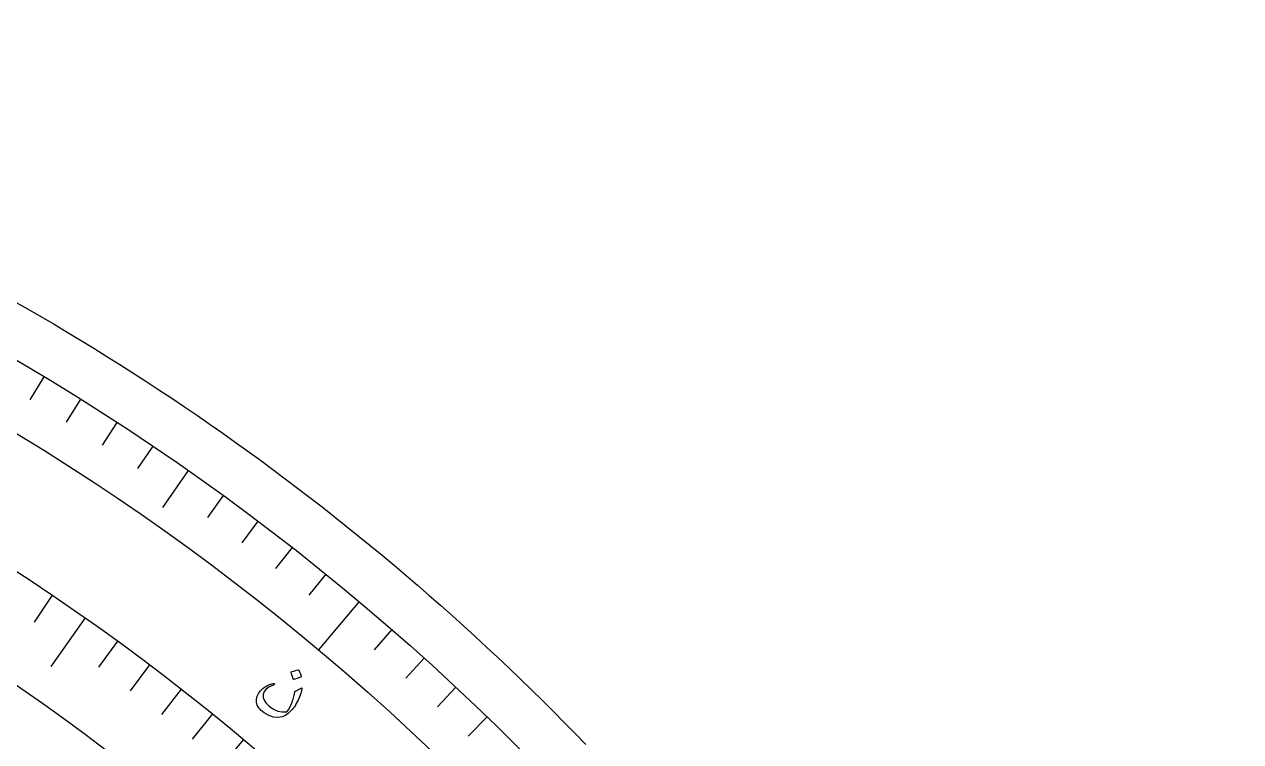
# Model space of a CAD drawing. Header units: millimetres. Extents: x -280 to 280, y -280 to 343.
# Drawn here: x 139.2 to 274.4, y 194.6 to 274.4 of the extents above; entities that cross this region are included whole.
import ezdxf

# ---------------------------------------------------------------- set-up
doc = ezdxf.new("R2010")
doc.units = ezdxf.units.MM
for name, color, linetype in [('CUT_OUTER', 1, 'Continuous'), ('ENGRAVE', 7, 'Continuous'), ('ENGRAVE_FINE', 8, 'Continuous'), ('TEXT', 5, 'Continuous')]:
    doc.layers.add(name, color=color, linetype=linetype)

msp = doc.modelspace()

# ---------------------------------------------------------------- linework, layer by layer
at = {"layer": 'CUT_OUTER'}
msp.add_lwpolyline([(138.0115, 243.6244), (139.5037, 242.7729), (140.9907, 241.9124), (142.4724, 241.0427), (143.9488, 240.164), (145.4197, 239.2762), (146.8851, 238.3795), (148.345, 237.4737), (149.7993, 236.559), (151.248, 235.6354), (152.691, 234.7029), (154.1282, 233.7616), (155.5597, 232.8115), (156.9852, 231.8526), (158.4049, 230.885), (159.8186, 229.9087), (161.2263, 228.9237), (162.6279, 227.9302), (164.0234, 226.928), (165.4127, 225.9173), (166.7958, 224.8981), (168.1726, 223.8704), (169.5431, 222.8343), (170.9072, 221.7898), (172.2648, 220.737), (173.616, 219.6758), (174.9607, 218.6064), (176.2987, 217.5288), (177.6301, 216.4429), (178.9548, 215.3489), (180.2728, 214.2468), (181.584, 213.1367), (182.8884, 212.0185), (184.1859, 210.8923), (185.4764, 209.7582), (186.76, 208.6162), (188.0365, 207.4663), (189.306, 206.3086), (190.5683, 205.1432), (191.8234, 203.97), (193.0714, 202.7892), (194.312, 201.6007), (195.5453, 200.4046), (196.7713, 199.201), (197.9899, 197.9899), (199.201, 196.7713), (200.4046, 195.5453), (201.6007, 194.312)], dxfattribs=at)
at = {"layer": 'ENGRAVE'}
for points in [[(157.3894, 224.7753), (154.5215, 220.6796)], [(176.3809, 210.2026), (171.8814, 204.8403)], [(145.9178, 208.3923), (142.1322, 202.9859)], [(163.5252, 194.8817), (157.7401, 187.9873)]]:
    msp.add_lwpolyline(points, dxfattribs=at)
for radius in [274.4, 274.4, 267.4, 254.4, 254.4, 243.9, 224.4, 224.4, 213.9]:
    msp.add_circle((0, 0), radius, dxfattribs=at)
at = {"layer": 'ENGRAVE_FINE'}
for points in [[(141.3264, 235.2067), (139.7813, 232.6352)], [(145.4098, 232.7044), (143.8201, 230.1603)], [(149.449, 230.1312), (147.815, 227.6152)], [(153.4425, 227.4879), (151.765, 225.0008)], [(161.2883, 221.9943), (159.5249, 219.5672)], [(165.138, 219.1456), (163.3326, 216.7497)], [(168.9375, 216.2302), (167.0905, 213.8661)], [(172.6855, 213.2489), (170.7976, 210.9174)], [(142.2587, 210.9072), (140.2456, 207.9226)], [(180.0226, 207.0923), (178.0544, 204.8282)], [(149.5326, 205.8139), (147.4165, 202.9015)], [(153.1017, 203.1729), (150.9352, 200.2978)], [(183.6094, 203.9189), (181.602, 201.6895)], [(156.6243, 200.4699), (154.4079, 197.6331)], [(187.1404, 200.6835), (185.0944, 198.4894)], [(160.0991, 197.7059), (157.8336, 194.9082)], [(190.6143, 197.3868), (188.5303, 195.2288)]]:
    msp.add_lwpolyline(points, dxfattribs=at)
at = {"layer": 'TEXT'}
for points in [[(169.6118, 202.606), (169.6278, 202.6073), (169.6444, 202.6022), (169.6617, 202.5906), (169.6796, 202.5727), (169.7704, 202.4038), (169.843, 202.2293), (169.8974, 202.0494), (169.9336, 201.864), (169.9329, 201.841), (169.9261, 201.8231), (169.9132, 201.8104), (169.8941, 201.8029), (169.1236, 201.5537), (169.1009, 201.5514), (169.0826, 201.5616), (169.0688, 201.5842), (169.0595, 201.6193), (169.0515, 201.6496), (169.0378, 201.6964), (169.0186, 201.7596), (168.9938, 201.8393), (168.9625, 201.9362), (168.9238, 202.051), (168.8777, 202.1837), (168.8241, 202.3343), (168.8187, 202.3564), (168.8204, 202.3727), (168.8291, 202.3831), (168.8448, 202.3876)], [(170.032, 200.4801), (169.9916, 200.3145), (169.9451, 200.1453), (169.8923, 199.9724), (169.8333, 199.7958), (169.7665, 199.6155), (169.6903, 199.4313), (169.6047, 199.2432), (169.5098, 199.0512), (169.4097, 198.8646), (169.3029, 198.686), (169.1894, 198.5154), (169.0692, 198.3526), (168.9421, 198.1973), (168.8075, 198.049), (168.6656, 197.9078), (168.5164, 197.7735), (168.3475, 197.643), (168.1769, 197.5346), (168.0047, 197.4485), (167.8307, 197.3845), (167.3571, 197.3046), (166.8657, 197.3531), (166.356, 197.5298), (165.8275, 197.8345), (165.4876, 198.105), (165.2326, 198.3934), (165.0625, 198.7001), (164.9772, 199.0254), (164.9793, 199.3506), (165.0577, 199.6682), (165.2125, 199.9782), (165.444, 200.2804), (165.7403, 200.5585), (166.071, 200.7876), (166.4363, 200.9674), (166.8363, 201.0978), (166.8897, 201.1063), (166.9307, 201.1016), (166.9593, 201.0837), (166.9755, 201.0526), (166.9805, 201.0117), (166.9618, 200.9759), (166.9193, 200.9452), (166.8531, 200.9195), (166.3949, 200.718), (166.0521, 200.4778), (165.8244, 200.1995), (165.7116, 199.8832), (165.7116, 199.5545), (165.8239, 199.2262), (166.0484, 198.898), (166.3849, 198.5694), (166.8549, 198.2478), (167.3375, 198.0365), (167.8333, 197.9355), (168.3428, 197.945), (168.3565, 197.9489), (168.3721, 197.9586), (168.3897, 197.974), (168.4092, 197.9952), (168.546, 198.1761), (168.6802, 198.408), (168.8118, 198.691), (168.9406, 199.0253), (168.9998, 199.1983), (169.053, 199.3608), (169.1001, 199.5129), (169.1413, 199.6544), (169.1757, 199.7855), (169.2025, 199.9059), (169.2218, 200.0157), (169.2335, 200.1148), (169.2416, 200.1649), (169.2562, 200.2051), (169.2773, 200.2353), (169.3049, 200.2556), (169.9452, 200.5893), (169.99, 200.6024), (170.0194, 200.5886), (170.0334, 200.5478), (170.032, 200.4801)]]:
    msp.add_lwpolyline(points, close=True, dxfattribs=at)

doc.saveas('drawing.dxf')
